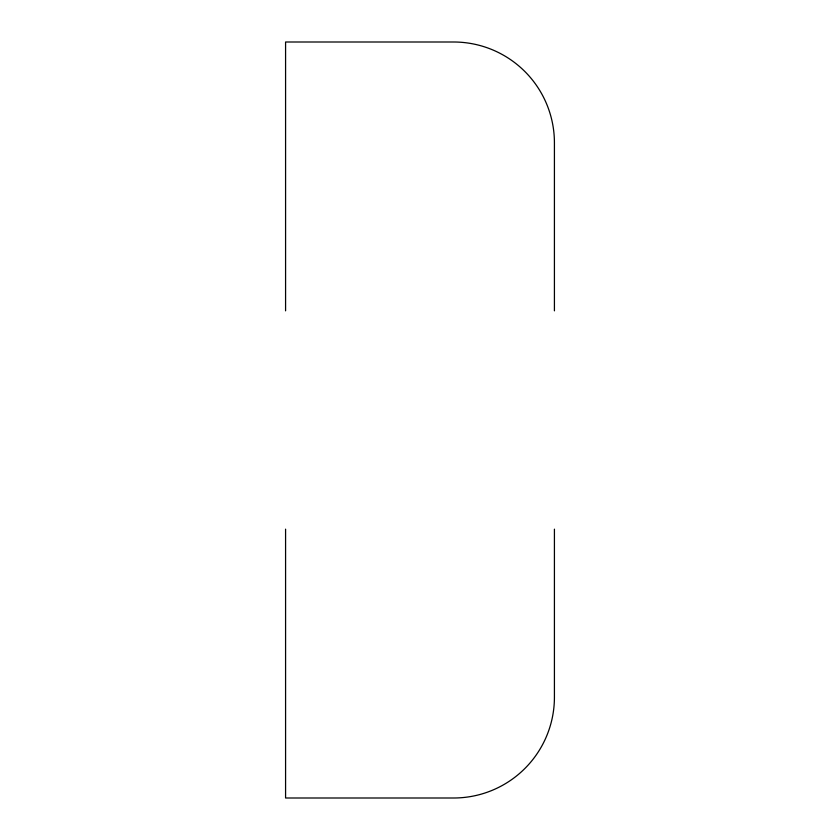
<?xml version="1.0" encoding="UTF-8"?>
<svg xmlns="http://www.w3.org/2000/svg" width="840" height="840" viewBox="0 0 840 840"><rect width="100%" height="100%" fill="white"/><g stroke="black" fill="none" stroke-linecap="round" stroke-linejoin="round"><path stroke-width="1.26" d="M554.421 310.842L554.421 142.842A100.842 100.842 0 0 0 453.579 42L285.579 42L285.579 310.842M554.421 529.158L554.421 697.2A100.8 100.8 0 0 1 453.621 798L285.579 798L285.579 529.158"/></g></svg>
